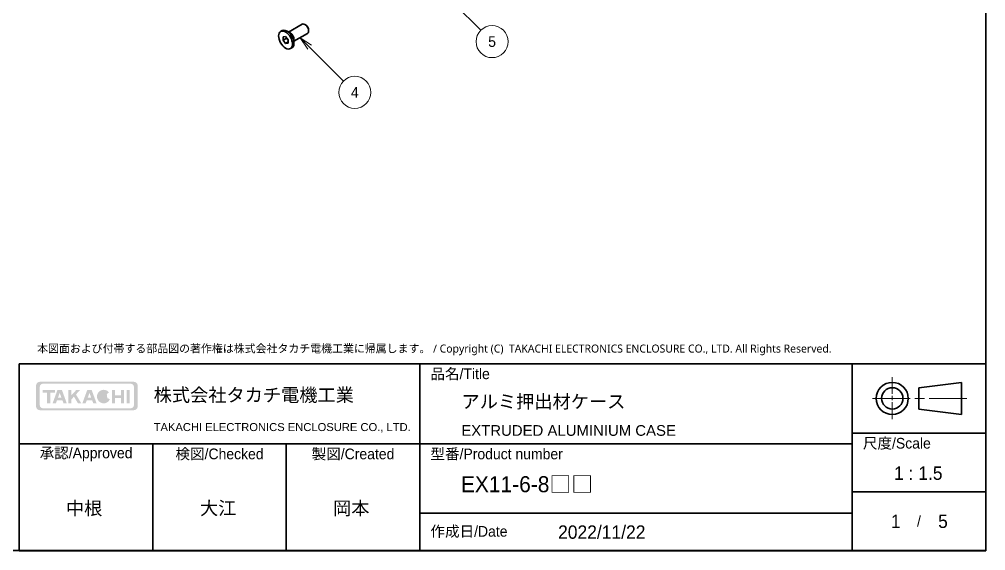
# Model space of a CAD drawing. Header units: millimetres. Extents: x 0 to 3168, y 0 to 562.
# Drawn here: x 315 to 586.5, y 0 to 149.2 of the extents above; entities that cross this region are included whole.
import ezdxf
from ezdxf.enums import TextEntityAlignment as Align

# ---------------------------------------------------------------- set-up
doc = ezdxf.new("R2010")
doc.units = ezdxf.units.MM
doc.header["$LTSCALE"] = 1.5
doc.linetypes.add('CHAIN', pattern=[0.3543, 0.2362, -0.0295, 0.0591, -0.0295])
for name, color, linetype, lineweight in [('Border (ISO)', 7, 'Continuous', 35), ('Title (ISO)', 7, 'Continuous', 35), ('Visible (ISO)', 7, 'Continuous', 35)]:
    doc.layers.add(name, color=color, linetype=linetype, lineweight=lineweight)
doc.layers.add('Hatch (ISO)', color=1, linetype='Continuous', lineweight=18, true_color=0xff0000)
doc.layers.add('Symbol (TK)', color=100, linetype='Continuous', lineweight=18, true_color=0x00ff3f)
doc.styles.add('Note Text (TK)', font='')
doc.styles.add('Note Text (TK2)', font='')
doc.styles.add('takachi1', font='', dxfattribs={"height": 2.5})
doc.styles.add('文字スタイル40', font='')
doc.styles.add('文字スタイル67', font='arial.ttf')
doc.styles.get('Note Text (TK)').set_extended_font_data('MS PGothic')
doc.styles.get('Note Text (TK2)').set_extended_font_data('MS PGothic')
doc.styles.get('takachi1').set_extended_font_data('MS PGothic')
doc.styles.get('文字スタイル40').set_extended_font_data('MS PGothic')

# ---------------------------------------------------------------- blocks, each defined once
blk = doc.blocks.new('図面枠 tk図枠')
at = {"layer": 'Border (ISO)'}
for p in [(405.5, 289), (14.5, 8)]:
    blk.add_line(p, (405.5, 8), dxfattribs=at)
blk = doc.blocks.new('表題欄 tk表題欄')
at = {"layer": 'Hatch (ISO)'}
h = blk.add_hatch(color=256, dxfattribs=at)
edge = h.paths.add_edge_path(flags=0)
edge.add_arc((95.58, 236.3), 0.596, 270, 360)
edge.add_line((96.17, 236.3), (96.17, 239.71))
edge.add_arc((95.58, 239.71), 0.596, 0, 90)
edge.add_line((95.58, 240.31), (79.14, 240.31))
edge.add_arc((79.14, 239.71), 0.596, 90, 180)
edge.add_line((78.54, 239.71), (78.54, 236.3))
edge.add_arc((79.14, 236.3), 0.596, 180, 270)
edge.add_line((79.14, 235.7), (95.58, 235.7))
edge = h.paths.add_edge_path()
edge.add_line((77.84, 239.96), (77.84, 236.05))
edge.add_arc((78.54, 236.05), 0.702, 180, 270)
edge.add_line((78.54, 235.35), (96.17, 235.35))
edge.add_arc((96.17, 236.05), 0.702, 270, 360)
edge.add_line((96.87, 236.05), (96.87, 239.96))
edge.add_arc((96.17, 239.96), 0.702, 0, 90)
edge.add_line((96.17, 240.66), (78.54, 240.66))
edge.add_arc((78.54, 239.96), 0.702, 90, 180)
for points in [[(79.07, 239.15), (79.07, 238.66), (79.92, 238.66), (79.92, 236.66), (80.51, 236.66), (80.51, 238.66), (81.36, 238.66), (81.36, 239.15)], [(85.68, 236.66), (84.94, 237.89), (84.42, 237.32), (84.42, 236.66), (83.9, 236.66), (83.9, 239.15), (84.42, 239.15), (84.42, 238.1), (85.39, 239.15), (86.11, 239.15), (85.32, 238.3), (86.3, 236.66)], [(92.09, 239.15), (92.09, 236.66), (92.61, 236.66), (92.61, 237.66), (93.77, 237.66), (93.77, 236.66), (94.29, 236.66), (94.29, 239.15), (93.77, 239.15), (93.77, 238.15), (92.61, 238.15), (92.61, 239.15)], [(94.84, 239.15), (94.84, 236.66), (95.36, 236.66), (95.36, 239.15)]]:
    blk.add_hatch(color=256, dxfattribs=at).paths.add_polyline_path(points)
h = blk.add_hatch(color=256, dxfattribs=at)
h.paths.add_polyline_path([(82.59, 237.71), (81.95, 237.71), (82.27, 238.58)], flags=0)
h.paths.add_polyline_path([(82.78, 237.2), (81.76, 237.2), (81.57, 236.66), (80.95, 236.66), (81.86, 239.15), (82.68, 239.15), (83.59, 236.66), (82.98, 236.66)])
h = blk.add_hatch(color=256, dxfattribs=at)
h.paths.add_polyline_path([(87.53, 237.71), (88.16, 237.71), (87.85, 238.58)], flags=0)
h.paths.add_polyline_path([(87.14, 236.66), (87.34, 237.2), (88.35, 237.2), (88.55, 236.66), (89.17, 236.66), (88.25, 239.15), (87.44, 239.15), (86.52, 236.66)])
h = blk.add_hatch(color=256, dxfattribs=at)
edge = h.paths.add_edge_path()
edge.add_arc((90.52, 237.9), 1.27, 38.5505, 336.582)
edge.add_line((91.69, 237.4), (91.17, 237.62))
edge.add_ellipse((90.52, 237.9), major_axis=(0, -0.8), ratio=0.867347, start_angle=124.651, end_angle=429.4109, ccw=False)
edge.add_line((91.09, 238.36), (91.52, 238.7))
at = {"layer": 'Title (ISO)'}
for p, q in [((74.71, 244.05), (255.71, 244.05)), ((74.71, 209.05), (74.71, 244.05)), ((149.71, 244.05), (149.71, 209.05)), ((230.71, 244.05), (230.71, 209.05)), ((255.71, 244.05), (255.71, 209.05)), ((243.21, 239.55), (251.21, 240.55)), ((243.21, 239.55), (243.21, 235.55)), ((251.21, 234.55), (251.21, 240.55)), ((243.21, 235.55), (251.21, 234.55)), ((230.71, 231.05), (255.71, 231.05)), ((74.71, 229.05), (230.71, 229.05)), ((99.71, 229.05), (99.71, 209.05)), ((124.71, 229.05), (124.71, 209.05)), ((230.71, 220.05), (255.71, 220.05)), ((149.71, 216.05), (230.71, 216.05)), ((255.71, 209.05), (74.71, 209.05))]:
    blk.add_line(p, q, dxfattribs=at)
at = {"layer": 'Title (ISO)', "color": 4, "linetype": 'CHAIN', "lineweight": 18, "ltscale": 8.88956, "true_color": 0x00ffff}
blk.add_line((238.21, 241.55), (238.21, 233.55), dxfattribs=at)
at = {"layer": 'Title (ISO)', "color": 4, "linetype": 'CHAIN', "lineweight": 18, "ltscale": 20.001633, "true_color": 0x00ffff}
blk.add_line((252.21, 237.55), (234.21, 237.55), dxfattribs=at)
at = {"layer": 'Title (ISO)'}
for radius in [3, 2]:
    blk.add_circle((238.21, 237.55), radius, dxfattribs=at)
at = {"layer": 'Title (ISO)', "color": 1, "true_color": 0xff0000, "char_height": 2, "line_spacing_factor": 1.5, "style": 'Note Text (TK)'}
for s, insert, attachment_point in [('\\fＭＳ Ｐゴシック|b0|i0;\\H2.0000;品名/Title', (151.71, 242.05), 4), ('\\fＭＳ Ｐゴシック|b0|i0;\\H2.0000;尺度/Scale', (232.71, 229.05), 4), ('\\fＭＳ Ｐゴシック|b0|i0;\\H2.0000;承認/Approved', (87.21, 227.05), 5), ('\\fＭＳ Ｐゴシック|b0|i0;\\H2.0000;検図/Checked', (112.21, 227.05), 5), ('\\fＭＳ Ｐゴシック|b0|i0;\\H2.0000;製図/Created', (137.21, 227.05), 5), ('\\fＭＳ Ｐゴシック|b0|i0;\\H2.0000;型番/Product number', (151.71, 227.05), 4), ('\\fＭＳ Ｐゴシック|b0|i0;\\H2.0000;作成日/Date', (151.71, 212.55), 4)]:
    blk.add_mtext(s, dxfattribs=dict(at, insert=insert, attachment_point=attachment_point))
at = {"layer": 'Title (ISO)', "color": 7, "line_spacing_factor": 1.5, "style": 'Note Text (TK)'}
for s, insert, char_height, attachment_point in [('株式会社タカチ電機工業', (99.87, 238.05), 2.5, 4), ('\\fArial|b0|i0;\\H1.4986;TAKACHI ELECTRONICS ENCLOSURE CO., LTD.', (99.87, 232.05), 1.4986, 4), ('\\fＭＳ Ｐゴシック|b0|i0;\\H2.0000;/', (243.21, 214.55), 2, 5)]:
    blk.add_mtext(s, dxfattribs=dict(at, insert=insert, char_height=char_height, attachment_point=attachment_point))
at = {"layer": 'Title (ISO)', "color": 7}
for tag, p, height, style in [('<品名>_001', (157.54, 235.72), 2.5, 'Note Text (TK)'), ('<Title>_001', (157.49, 230.55), 2, '文字スタイル67'), ('<尺度>_001', (238.54, 222.31), 2.5, 'Note Text (TK)'), ('<型番>_001', (157.42, 219.99), 3, '文字スタイル40'), ('<検図>_001', (108.55, 215.77), 2.5, 'Note Text (TK)'), ('<製図>_001', (133.48, 215.75), 2.5, 'Note Text (TK)'), ('<ページ_No.>_001', (237.95, 213.3), 2.5, 'Note Text (TK)'), ('<総ページ数>_001', (246.8, 213.3), 2.5, 'Note Text (TK)'), ('作成日_001', (175.64, 211.28), 2.5, 'Note Text (TK)')]:
    blk.add_attdef(tag, p, '', height=height, dxfattribs=dict(at, style=style))
at = {"layer": 'Title (ISO)', "color": 7, "style": 'Note Text (TK)'}
blk.add_attdef('<承認>', text='', height=2.5, dxfattribs=at).set_placement((87.21, 217.05), align=Align.MIDDLE_CENTER)
blk = doc.blocks.new('バルーン4')
at = {"layer": 'Symbol (TK)', "color": 100, "true_color": 0x00ff40}
for p, q in [((278.88, 114.33), (277.11, 116.1)), ((279.23, 114.69), (277.11, 116.1)), ((277.11, 116.1), (278.52, 113.98)), ((278.88, 114.33), (285.22, 108))]:
    blk.add_line(p, q, dxfattribs=at)
at = {"layer": 'Symbol (TK)'}
blk.add_circle((287.33, 105.88), 3, dxfattribs=at)
at = {"layer": 'Symbol (TK)', "color": 7, "insert": (287.33, 105.86), "char_height": 2, "attachment_point": 5, "style": 'Note Text (TK2)'}
blk.add_mtext('4', dxfattribs=at)
blk = doc.blocks.new('バルーン5')
at = {"layer": 'Symbol (TK)', "color": 100, "true_color": 0x00ff40}
for p, q in [((306.02, 122.4), (304.26, 124.16)), ((306.38, 122.75), (304.26, 124.16)), ((304.26, 124.16), (305.67, 122.04)), ((306.02, 122.4), (310.93, 117.49))]:
    blk.add_line(p, q, dxfattribs=at)
at = {"layer": 'Symbol (TK)'}
blk.add_circle((313.05, 115.37), 3, dxfattribs=at)
at = {"layer": 'Symbol (TK)', "color": 7, "insert": (313.05, 115.37), "char_height": 2, "attachment_point": 5, "style": 'Note Text (TK2)'}
blk.add_mtext('5', dxfattribs=at)

msp = doc.modelspace()

# ---------------------------------------------------------------- linework, layer by layer
at = {"layer": 'Visible (ISO)'}
for p, q in [((390.667, 145.6232), (394.4797, 147.8187)), ((395.4484, 147.6174), (395.2323, 147.7428)), ((388.4059, 145.7866), (388.8231, 146.0269)), ((389.0811, 144.2654), (389.7882, 144.3302)), ((389.0811, 143.3214), (389.0811, 144.2654)), ((389.7882, 144.3302), (390.4953, 143.451)), ((391.1076, 145.3675), (390.213, 145.8867)), ((392.1641, 143.0234), (395.9768, 145.219)), ((396.2889, 146.1579), (396.2889, 145.9081)), ((390.0004, 143.8507), (389.0811, 143.3214)), ((389.7882, 142.4422), (389.0811, 143.3214)), ((390.4953, 142.8494), (389.7882, 142.4422)), ((390.4953, 142.507), (389.7882, 142.4422)), ((390.4953, 143.451), (390.4953, 142.507)), ((391.1706, 140.9858), (391.5878, 141.226)), ((392.1641, 143.5328), (392.1641, 142.4985))]:
    msp.add_line(p, q, dxfattribs=at)
for centre, major_axis, start_param, end_param in [((395.2282, 146.5189), (-0.7485, 1.2999), 3.14159265, 6.28318531), ((395.4451, 146.6438), (-0.5955, 1.0341), 3.92892453, 5.49585344), ((390.2054, 143.6264), (-1.3823, 2.4004), 3.14159265, 6.28318531), ((391.1035, 144.1436), (0.7485, -1.2999), 0.78733187, 2.35426078)]:
    msp.add_ellipse(centre, major_axis=major_axis, ratio=0.57809312, start_param=start_param, end_param=end_param, dxfattribs=at)
msp.add_ellipse((389.7882, 143.3862), major_axis=(1.3823, -2.4004), ratio=0.57809312, dxfattribs=at)
for points, weights in [([(390.0339, 144.0248), (390.0204, 143.9425), (390.0004, 143.8507)], [1.03958972244, 1.02330594982, 1]), ([(390.0004, 143.8507), (390.3102, 143.6064), (390.4953, 143.3436)], [1, 1.09656875174, 1.0725752364])]:
    msp.add_rational_spline(points, weights, degree=2, dxfattribs=at)

# ---------------------------------------------------------------- block references
at = {"xscale": 1.5, "yscale": 1.5, "zscale": 1.5}
msp.add_blockref('図面枠 tk図枠', (-21.75, -12), dxfattribs=at)
ref = msp.add_blockref('表題欄 tk表題欄', (202.9368, -313.5791), dxfattribs=dict(xscale=1.5, yscale=1.5, zscale=1.5))
ref.add_attrib('<品名>_001', 'アルミ押出材ケース', (439.2443, 40.0078), dxfattribs={"layer": 'Title (ISO)', "color": 7, "height": 3.75, "style": 'Note Text (TK)'})
ref.add_attrib('<型番>_001', 'EX11-6-8□□', (439.0653, 16.4105), dxfattribs={"layer": 'Title (ISO)', "color": 7, "height": 4.5, "style": '文字スタイル40'})
ref.add_attrib('<尺度>_001', '1 : 1.5', (560.7401, 19.8857), dxfattribs={"layer": 'Title (ISO)', "color": 7, "height": 3.75, "style": 'Note Text (TK)'})
ref.add_attrib('作成日_001', '2022/11/22', (466.3636, 3.343), dxfattribs={"layer": 'Title (ISO)', "color": 7, "height": 3.75, "style": 'Note Text (TK)'})
ref.add_attrib('<検図>_001', '大江', (365.7635, 10.0717), dxfattribs={"layer": 'Title (ISO)', "color": 7, "height": 3.75, "style": 'Note Text (TK)'})
ref.add_attrib('<製図>_001', '岡本', (403.157, 10.0504), dxfattribs={"layer": 'Title (ISO)', "color": 7, "height": 3.75, "style": 'Note Text (TK)'})
ref.add_attrib('<承認>_001', '中根', (328.0824, 10.0398), dxfattribs={"layer": 'Title (ISO)', "color": 7, "height": 3.75, "style": 'Note Text (TK)'})
ref.add_attrib('<Title>_001', 'EXTRUDED ALUMINIUM CASE', (439.1685, 32.25), dxfattribs={"layer": 'Title (ISO)', "color": 7, "height": 3, "style": '文字スタイル67'})
ref.add_attrib('<ページ_No.>_001', '1', (559.8601, 6.375), dxfattribs={"layer": 'Title (ISO)', "color": 7, "height": 3.75, "style": 'Note Text (TK)'})
ref.add_attrib('<総ページ数>_001', '5', (573.1364, 6.375), dxfattribs={"layer": 'Title (ISO)', "color": 7, "height": 3.75, "style": 'Note Text (TK)'})
at = {"layer": 'Symbol (TK)', "xscale": 1.5, "yscale": 1.5, "zscale": 1.5}
for name in ['バルーン5', 'バルーン4']:
    msp.add_blockref(name, (-21.75, -30.1227), dxfattribs=at)

# ---------------------------------------------------------------- texts
at = {"insert": (319.9974, 57.8724), "char_height": 2.25, "attachment_point": 1, "style": 'takachi1'}
msp.add_mtext_dynamic_manual_height_columns('{\\fMeiryo UI|b0|i0|c128|p50;本図面および付帯する部品図の著作権は株式会社タカチ電機工業に帰属します。 / Copyright (C)  TAKACHI ELECTRONICS ENCLOSURE CO., LTD. All Rights Reserved.}', width=284.502569, gutter_width=18.75, heights=[0], dxfattribs=at)

doc.saveas('drawing.dxf')
